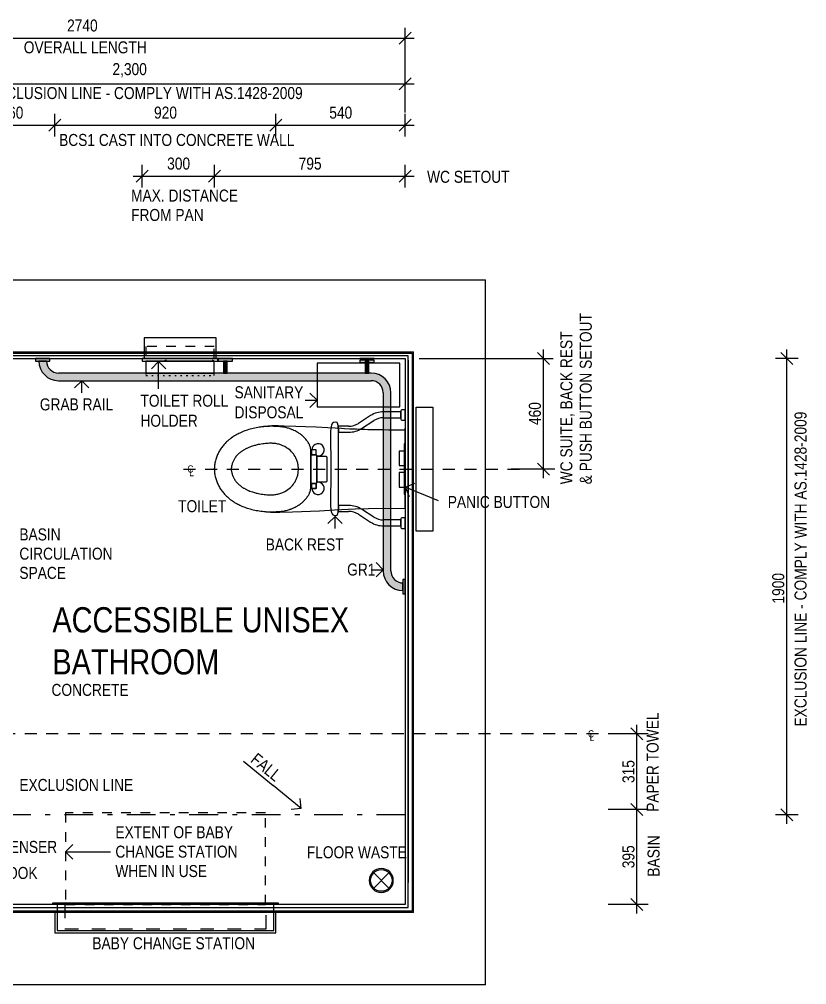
# Model space of a CAD drawing. Extents: x -613 to 4412, y -2607 to 1413.
# Drawn here: x 1132 to 4412, y -2607 to 1413 of the extents above; entities that cross this region are included whole.
import ezdxf

# ---------------------------------------------------------------- set-up
doc = ezdxf.new("R2010")
doc.units = 0
doc.header["$LTSCALE"] = 20
doc.header["$MEASUREMENT"] = 0
for name, pattern in [('Below_ Beyond', [1.2, 0.3, -0.9]), ('Centre Line', [13, 6, -3, 1, -3]), ('Demolition Outline', [4.5, 2.5, -2]), ('Extent', [5.644444, 2.822222, -2.822222]), ('Short Dashed', [4, 2, -2])]:
    doc.linetypes.add(name, pattern=pattern)
doc.layers.add('Detail', color=7, linetype='Continuous')
doc.styles.get("Standard").update_dxf_attribs({"font": 'swissc.ttf'})

msp = doc.modelspace()

# ---------------------------------------------------------------- hatches: boundary and pattern name
at = {"layer": 'Detail', "linetype": 'Continuous', "lineweight": 5}
for points in [[(1259.6, 0), (1199.6, 0), (1199.6, -10), (1259.6, -10)], [(2647.9, -884, 0.414214), (2729.9, -966), (2729.9, -934, -0.414214), (2679.9, -884), (2679.9, -142, 0.414214), (2597.9, -60), (1829.9, -60), (1295.6, -60, -0.414214), (1245.6, -10), (1213.6, -10, 0.414214), (1295.6, -92), (1829.9, -92), (2597.9, -92, -0.414214), (2647.9, -142)], [(2019.9, 0), (1959.9, 0), (1959.9, -10), (2019.9, -10)], [(1982.4, -10), (1982.4, -60), (1997.4, -60), (1997.4, -10)], [(2609.9, -6), (2549.9, -6), (2549.9, -16), (2609.9, -16)], [(2572.4, -10), (2572.4, -60), (2587.4, -60), (2587.4, -10)], [(2739.9, -980), (2739.9, -920), (2729.9, -920), (2729.9, -980)]]:
    msp.add_hatch(color=256, dxfattribs=at).paths.add_polyline_path(points, flags=0)

# ---------------------------------------------------------------- linework, layer by layer
at = {"layer": 'Detail', "linetype": 'Continuous'}
for p, q in [((2739.9, 1186.2), (2739.9, 1377.7)), ((0, 1334.7), (2739.9, 1334.7)), ((2714.9, 1309.7), (2764.9, 1359.7)), ((2739.9, 1334.7), (2777.4, 1334.7)), ((2714.9, 1119.5), (2764.9, 1169.5)), ((2739.9, 1024.5), (2739.9, 1191.4)), ((440, 1144.5), (2739.9, 1144.5)), ((2739.9, 1144.5), (2777.4, 1144.5)), ((1279.9, 925.1), (1279.9, 1018.8)), ((2199.9, 925.1), (2199.9, 1018.8)), ((2739.9, 925.1), (2739.9, 1018.8)), ((920, 972), (1279.9, 972)), ((1304.9, 997), (1254.9, 947)), ((1279.9, 972), (2199.9, 972)), ((2224.9, 997), (2174.9, 947)), ((2199.9, 972), (2739.9, 972)), ((2714.9, 947), (2764.9, 997)), ((2739.9, 972), (2777.4, 972)), ((1644.3, 712.9), (1644.3, 806.6)), ((1944.6, 712.9), (1944.6, 806.6)), ((2739.9, 712.9), (2739.9, 806.6)), ((1669.3, 784.8), (1619.3, 734.8)), ((1969.6, 784.8), (1919.6, 734.8)), ((2714.9, 734.8), (2764.9, 784.8)), ((1606.8, 759.8), (1644.3, 759.8)), ((1644.3, 759.8), (1944.6, 759.8)), ((1944.6, 759.8), (2739.9, 759.8)), ((2739.9, 759.8), (2777.4, 759.8)), ((-334, 328), (3073.9, 328)), ((3073.9, -2606.9), (3073.9, 328)), ((1951.8, 86), (1651.8, 86)), ((1651.8, 86), (1651.8, 0)), ((1951.8, 0), (1951.8, 86)), ((0, 28), (2773.9, 28)), ((2751.9, 12), (0, 12)), ((0, 0), (2739.9, 0)), ((671.9, 22), (2767.9, 22)), ((2751.9, 12), (687.9, 12)), ((1259.6, 0), (1199.6, 0)), ((1199.6, 0), (1199.6, -10)), ((1259.6, 0), (1199.6, 0)), ((1199.6, 0), (1199.6, -10)), ((1259.6, -10), (1259.6, 0)), ((1259.6, -10), (1259.6, 0)), ((1959.3, 0), (1644.3, 0)), ((1644.3, 0), (1644.3, -10)), ((1651.8, 0), (1951.8, 0)), ((1959.3, -10), (1959.3, 0)), ((2019.9, 0), (1959.9, 0)), ((1959.9, 0), (1959.9, -10)), ((2019.9, 0), (1959.9, 0)), ((1959.9, 0), (1959.9, -10)), ((2019.9, -10), (2019.9, 0)), ((2019.9, -10), (2019.9, 0)), ((2609.9, 0), (2549.9, 0)), ((2739.9, 0), (2739.9, -2272.9)), ((2751.9, -2284.9), (2751.9, 12)), ((2751.9, -2284.9), (2751.9, 12)), ((2767.9, 22), (2767.9, -2300.9)), ((2773.9, -2306.9), (2773.9, 28)), ((2798.2, 0), (3355.7, 0)), ((3340.3, -25), (3290.3, 25)), ((3315.3, 0), (3315.3, 37.5)), ((3315.3, -460), (3315.3, 0)), ((4376, 0), (4282.2, 0)), ((4354.1, -25), (4304.1, 25)), ((4329.1, 0), (4329.1, 37.5)), ((4329.1, -1899.9), (4329.1, 0)), ((1199.6, -10), (1259.6, -10)), ((1199.6, -10), (1259.6, -10)), ((1245.6, -10), (1213.6, -10)), ((1245.6, -10), (1213.6, -10)), ((1644.3, -10), (1959.3, -10)), ((1944.3, -10), (1659.3, -10)), ((1659.3, -10), (1659.3, -60)), ((1712.1, -12.3), (1682.1, -42.3)), ((1712.1, -125.5), (1712.1, -12.3)), ((1712.1, -12.3), (1742.1, -42.3)), ((1739.9, -8), (1739.9, -6)), ((1739.9, -6), (1739.9, -8)), ((1744.9, -8), (1739.9, -8)), ((1939.9, -8), (1934.9, -8)), ((1939.9, -6), (1939.9, -8)), ((1939.9, -6), (1939.9, -8)), ((1944.3, -60), (1944.3, -10)), ((1959.9, -10), (2019.9, -10)), ((1959.9, -10), (2019.9, -10)), ((1982.4, -10), (1982.4, -60)), ((1997.4, -10), (1982.4, -10)), ((1997.4, -10), (1982.4, -10)), ((1997.4, -60), (1997.4, -10)), ((2372.8, -19.2), (2372.8, -201.2)), ((2717.7, -19.2), (2372.8, -19.2)), ((2609.9, -6), (2549.9, -6)), ((2549.9, -6), (2549.9, -16)), ((2549.9, -16), (2609.9, -16)), ((2572.4, -10), (2572.4, -60)), ((2587.4, -10), (2572.4, -10)), ((2587.4, -60), (2587.4, -10)), ((2609.9, -16), (2609.9, -6)), ((2717.7, -201.2), (2717.7, -19.2)), ((2739.9, -6), (2739.9, -2272.9)), ((2751.9, -6), (2751.9, -2181.9)), ((2751.9, -6), (2751.9, -6)), ((2767.9, -6), (2767.9, -2181.9)), ((1829.9, -60), (1295.6, -60)), ((1659.3, -60), (1944.3, -60)), ((2597.9, -60), (1829.9, -60)), ((1982.4, -60), (1997.4, -60)), ((2572.4, -60), (2587.4, -60)), ((1295.6, -92), (1829.9, -92)), ((1392, -92), (1362, -122)), ((1392, -142), (1392, -92)), ((1392, -92), (1422, -122)), ((1829.9, -92), (2597.9, -92)), ((2372.8, -173.3), (2342.8, -143.3)), ((2647.9, -142), (2647.9, -884)), ((2679.9, -884), (2679.9, -142)), ((2322.8, -173.3), (2372.8, -173.3)), ((2372.8, -173.3), (2342.8, -203.3)), ((2372.8, -201.2), (2717.7, -201.2)), ((2595, -237.2), (2544.3, -269.7)), ((2721.9, -221.5), (2648.9, -221.5)), ((2721.9, -217.2), (2721.9, -252.8)), ((2721.9, -246.5), (2721.9, -221.5)), ((2739.9, -213.2), (2725.9, -213.2)), ((2739.9, -256.8), (2739.9, -213.2)), ((2784.5, -202), (2854.5, -202)), ((2784.5, -718), (2784.5, -202)), ((2854.5, -202), (2854.5, -718)), ((2235.3, -281.3), (2209.6, -280.7)), ((2283.9, -282.5), (2235.3, -281.3)), ((2438.5, -266.9), (2438.3, -267)), ((2438.7, -266.8), (2438.5, -266.9)), ((2438.8, -266.8), (2438.7, -266.8)), ((2439, -266.7), (2438.8, -266.8)), ((2439.1, -266.5), (2439, -266.7)), ((2439.3, -266.4), (2439.1, -266.5)), ((2439.5, -266.3), (2439.3, -266.4)), ((2439.6, -266.2), (2439.5, -266.3)), ((2439.8, -266.1), (2439.6, -266.2)), ((2439.9, -266), (2439.8, -266.1)), ((2440.1, -266), (2439.9, -266)), ((2440.3, -265.9), (2440.1, -266)), ((2440.4, -265.8), (2440.3, -265.9)), ((2440.6, -265.8), (2440.4, -265.8)), ((2440.8, -265.7), (2440.6, -265.8)), ((2440.9, -265.7), (2440.8, -265.7)), ((2441.1, -265.7), (2440.9, -265.7)), ((2441.2, -265.6), (2441.1, -265.7)), ((2441.4, -265.6), (2441.2, -265.6)), ((2441.5, -265.6), (2441.4, -265.6)), ((2453.5, -265.6), (2453.2, -265.6)), ((2453.7, -265.7), (2453.5, -265.6)), ((2453.9, -265.7), (2453.7, -265.7)), ((2454, -265.8), (2453.9, -265.7)), ((2454.2, -265.8), (2454, -265.8)), ((2454.3, -265.9), (2454.2, -265.8)), ((2454.5, -265.9), (2454.3, -265.9)), ((2454.6, -266), (2454.5, -265.9)), ((2454.8, -266.1), (2454.6, -266)), ((2454.9, -266.1), (2454.8, -266.1)), ((2455.1, -266.2), (2454.9, -266.1)), ((2455.2, -266.3), (2455.1, -266.2)), ((2455.4, -266.4), (2455.2, -266.3)), ((2455.5, -266.5), (2455.4, -266.4)), ((2455.6, -266.6), (2455.5, -266.5)), ((2455.8, -266.7), (2455.6, -266.6)), ((2455.9, -266.9), (2455.8, -266.7)), ((2456, -267), (2455.9, -266.9)), ((2456.2, -267.1), (2456, -267)), ((2456.3, -267.3), (2456.2, -267.1)), ((2456.4, -267.4), (2456.3, -267.3)), ((2456.6, -267.6), (2456.4, -267.4)), ((2456.7, -267.8), (2456.6, -267.6)), ((2456.9, -268), (2456.7, -267.8)), ((2457, -268.2), (2456.9, -268)), ((2457.1, -268.4), (2457, -268.2)), ((2457.3, -268.7), (2457.1, -268.4)), ((2457.5, -269.1), (2457.3, -268.7)), ((2457.6, -269.4), (2457.5, -269.1)), ((2457.8, -269.7), (2457.6, -269.4)), ((2457.9, -270), (2457.8, -269.7)), ((2458, -270.3), (2457.9, -270)), ((2458.1, -270.6), (2458, -270.3)), ((2458.2, -270.9), (2458.1, -270.6)), ((2458.3, -271.2), (2458.2, -270.9)), ((2458.4, -271.5), (2458.3, -271.2)), ((2458.5, -271.9), (2458.4, -271.5)), ((2458.7, -272.5), (2458.5, -271.9)), ((2458.8, -273), (2458.7, -272.5)), ((2458.9, -273.6), (2458.8, -273)), ((2459, -274.2), (2458.9, -273.6)), ((2459.2, -274.8), (2459, -274.2)), ((2459.3, -275.5), (2459.2, -274.8)), ((2459.5, -276.4), (2459.3, -275.5)), ((2459.6, -277.3), (2459.5, -276.4)), ((2459.7, -278.2), (2459.6, -277.3)), ((2459.9, -279.1), (2459.7, -278.2)), ((2460, -280.1), (2459.9, -279.1)), ((2460.1, -281.1), (2460, -280.1)), ((2460.2, -282.1), (2460.1, -281.1)), ((2557.7, -290.7), (2608.5, -258.3)), ((2648.9, -246.5), (2721.9, -246.5)), ((2725.9, -256.8), (2739.9, -256.8)), ((2028.8, -321.5), (2024.2, -324.4)), ((2033.6, -318.7), (2028.8, -321.5)), ((2037.8, -316.3), (2033.6, -318.7)), ((2042, -314.1), (2037.8, -316.3)), ((2046.3, -311.9), (2042, -314.1)), ((2050.6, -309.8), (2046.3, -311.9)), ((2053.5, -308.5), (2050.6, -309.8)), ((2056.4, -307.2), (2053.5, -308.5)), ((2062.2, -304.7), (2056.4, -307.2)), ((2067, -302.8), (2062.2, -304.7)), ((2071.8, -301), (2067, -302.8)), ((2076.6, -299.3), (2071.8, -301)), ((2081.5, -297.7), (2076.6, -299.3)), ((2087.7, -295.7), (2081.5, -297.7)), ((2093.9, -293.9), (2087.7, -295.7)), ((2100.2, -292.2), (2093.9, -293.9)), ((2106.5, -290.7), (2100.2, -292.2)), ((2112.9, -289.3), (2106.5, -290.7)), ((2119.2, -288), (2112.9, -289.3)), ((2125.5, -286.9), (2119.2, -288)), ((2131.7, -285.9), (2125.5, -286.9)), ((2138, -285), (2131.7, -285.9)), ((2141.2, -284.4), (2136.5, -285.2)), ((2144.3, -284.2), (2138, -285)), ((2151.2, -283.4), (2144.3, -284.2)), ((2158.1, -282.8), (2151.2, -283.4)), ((2161.6, -282.6), (2158.1, -282.8)), ((2165.1, -282.4), (2161.6, -282.6)), ((2168.6, -282.2), (2165.1, -282.4)), ((2172.1, -282.1), (2168.6, -282.2)), ((2175.6, -282), (2172.1, -282.1)), ((2179.2, -282), (2175.6, -282)), ((2184.6, -282), (2179.2, -282)), ((2191.4, -282.2), (2184.6, -282)), ((2195.5, -282.3), (2191.4, -282.2)), ((2201.8, -282.6), (2195.5, -282.3)), ((2208.1, -283), (2201.8, -282.6)), ((2212.3, -283.3), (2208.1, -283)), ((2216.5, -283.6), (2212.3, -283.3)), ((2220.8, -283.9), (2216.5, -283.6)), ((2223.8, -284.2), (2220.8, -283.9)), ((2226.9, -284.6), (2223.8, -284.2)), ((2229.5, -284.9), (2226.9, -284.6)), ((2232, -285.3), (2229.5, -284.9)), ((2236.3, -286.1), (2232, -285.3)), ((2240.6, -287), (2236.3, -286.1)), ((2244.9, -288), (2240.6, -287)), ((2249.1, -289.1), (2244.9, -288)), ((2253.3, -290.3), (2249.1, -289.1)), ((2257.5, -291.6), (2253.3, -290.3)), ((2260, -292.4), (2257.5, -291.6)), ((2262.4, -293.3), (2260, -292.4)), ((2264.7, -294.1), (2262.4, -293.3)), ((2266.9, -295), (2264.7, -294.1)), ((2269.2, -296), (2266.9, -295)), ((2271.5, -297), (2269.2, -296)), ((2273.8, -298), (2271.5, -297)), ((2276, -299.1), (2273.8, -298)), ((2280.5, -301.4), (2276, -299.1)), ((2284.9, -303.7), (2280.5, -301.4)), ((2324, -283.9), (2283.9, -282.5)), ((2289.3, -306.2), (2284.9, -303.7)), ((2292, -307.7), (2289.3, -306.2)), ((2294.6, -309.4), (2292, -307.7)), ((2298.1, -311.6), (2294.6, -309.4)), ((2301.5, -313.9), (2298.1, -311.6)), ((2304.8, -316.4), (2301.5, -313.9)), ((2368.8, -285.8), (2324, -283.9)), ((2417.1, -288.2), (2368.8, -285.8)), ((2448.2, -290), (2417.1, -288.2)), ((2430, -291.1), (2428.8, -303.1)), ((2428.8, -303.1), (2429.7, -460)), ((2430.4, -287.4), (2430, -291.1)), ((2473.4, -291.5), (2448.2, -290)), ((2460.4, -283.2), (2460.2, -282.1)), ((2503.9, -281.5), (2460.3, -281.5)), ((2460.3, -281.5), (2460.3, -282.1)), ((2460.3, -282.1), (2460.4, -283.2)), ((2460.4, -283.2), (2460.6, -284.3)), ((2460.5, -284.3), (2460.4, -283.2)), ((2460.6, -285.5), (2460.5, -284.3)), ((2460.6, -284.3), (2460.7, -285.5)), ((2460.7, -286.6), (2460.6, -285.5)), ((2460.7, -285.5), (2460.8, -286.6)), ((2460.8, -288.4), (2460.7, -286.6)), ((2460.8, -286.6), (2460.9, -288.4)), ((2460.9, -290.2), (2460.8, -288.4)), ((2460.9, -288.4), (2461, -290.2)), ((2461, -292.1), (2460.9, -290.2)), ((2461, -290.2), (2461.1, -292.1)), ((2461.2, -294.1), (2461, -292.1)), ((2461.1, -292.1), (2461.2, -294.1)), ((2461.2, -294.1), (2461.3, -296)), ((2461.2, -296), (2461.2, -294.1)), ((2461.3, -298), (2461.2, -296)), ((2461.3, -296), (2461.4, -298)), ((2461.4, -300.1), (2461.3, -298)), ((2461.4, -298), (2461.5, -300.1)), ((2461.4, -302.1), (2461.4, -300.1)), ((2461.5, -304.2), (2461.4, -302.1)), ((2461.5, -300.1), (2461.5, -302.1)), ((2461.5, -302.1), (2461.6, -304.2)), ((2461.5, -306.3), (2461.5, -304.2)), ((2461.5, -308.4), (2461.5, -306.3)), ((2461.5, -327.2), (2461.5, -308.4)), ((2461.6, -304.2), (2461.6, -306.3)), ((2461.6, -306.3), (2461.6, -306.5)), ((2461.6, -306.5), (2503.9, -306.5)), ((2486, -292.2), (2473.4, -291.5)), ((2509.1, -293.3), (2486, -292.2)), ((2518.6, -293.8), (2509.1, -293.3)), ((2535.9, -294.5), (2518.6, -293.8)), ((2548.2, -295), (2535.9, -294.5)), ((2559.9, -295.4), (2548.2, -295)), ((2571.7, -295.8), (2559.9, -295.4)), ((2583.5, -296.1), (2571.7, -295.8)), ((2595.4, -296.4), (2583.5, -296.1)), ((2618, -296.8), (2595.4, -296.4)), ((2637.8, -297.1), (2618, -296.8)), ((2638.1, -297.1), (2637.8, -297.1)), ((2645.2, -297.2), (2638.1, -297.1)), ((2670.1, -297.4), (2645.2, -297.2)), ((2701.2, -297.5), (2670.1, -297.4)), ((2739.9, -297.6), (2701.2, -297.5)), ((2739.9, -610), (2739.9, -290)), ((2739.9, -385.2), (2739.9, -297.6)), ((1983.5, -359.4), (1980.7, -362.7)), ((1986.4, -356.1), (1983.5, -359.4)), ((1989.4, -352.9), (1986.4, -356.1)), ((1992.4, -349.8), (1989.4, -352.9)), ((1995.5, -346.8), (1992.4, -349.8)), ((1998.7, -343.8), (1995.5, -346.8)), ((2001.9, -341), (1998.7, -343.8)), ((2004.7, -338.5), (2001.9, -341)), ((2007.6, -336.2), (2004.7, -338.5)), ((2010.5, -333.9), (2007.6, -336.2)), ((2012.8, -332.2), (2010.5, -333.9)), ((2015, -330.6), (2012.8, -332.2)), ((2019.5, -327.4), (2015, -330.6)), ((2024.2, -324.4), (2019.5, -327.4)), ((2115.2, -361.2), (2111.2, -362.3)), ((2119.2, -360.2), (2115.2, -361.2)), ((2123.2, -359.2), (2119.2, -360.2)), ((2127.3, -358.3), (2123.2, -359.2)), ((2133.5, -357.1), (2127.3, -358.3)), ((2139.9, -356), (2133.5, -357.1)), ((2146.2, -355), (2139.9, -356)), ((2152.6, -354.2), (2146.2, -355)), ((2158.1, -353.6), (2152.6, -354.2)), ((2163.5, -353.1), (2158.1, -353.6)), ((2168.8, -352.8), (2163.5, -353.1)), ((2174, -352.6), (2168.8, -352.8)), ((2179.2, -352.5), (2174, -352.6)), ((2331.7, -343.9), (2331.4, -343.4)), ((2333.9, -346.9), (2331.7, -343.9)), ((2335.9, -350), (2333.9, -346.9)), ((2337.7, -353.1), (2335.9, -350)), ((2339.2, -355.8), (2337.7, -353.1)), ((2461.6, -346), (2461.5, -327.2)), ((2461.6, -364.9), (2461.6, -346)), ((2739.9, -355), (2734.9, -355)), ((2734.9, -355), (2734.9, -565)), ((2739.9, -565), (2739.9, -355)), ((1958.1, -399.6), (1956.3, -403.8)), ((1959.8, -395.7), (1958.1, -399.6)), ((1961.7, -391.9), (1959.8, -395.7)), ((1963.7, -388.1), (1961.7, -391.9)), ((1965.8, -384.4), (1963.7, -388.1)), ((1967.9, -380.7), (1965.8, -384.4)), ((1970.3, -376.9), (1967.9, -380.7)), ((1972.8, -373.2), (1970.3, -376.9)), ((1975.3, -369.6), (1972.8, -373.2)), ((1978, -366.1), (1975.3, -369.6)), ((1980.7, -362.7), (1978, -366.1)), ((2042.3, -399.6), (2039.6, -402.4)), ((2045.1, -396.9), (2042.3, -399.6)), ((2048, -394.2), (2045.1, -396.9)), ((2049.9, -392.7), (2048, -394.2)), ((2051.8, -391.1), (2049.9, -392.7)), ((2053.8, -389.6), (2051.8, -391.1)), ((2055.8, -388.1), (2053.8, -389.6)), ((2057.8, -386.7), (2055.8, -388.1)), ((2059.9, -385.2), (2057.8, -386.7)), ((2062, -383.8), (2059.9, -385.2)), ((2064.2, -382.5), (2062, -383.8)), ((2066.4, -381.1), (2064.2, -382.5)), ((2068.6, -379.8), (2066.4, -381.1)), ((2070.9, -378.5), (2068.6, -379.8)), ((2073.2, -377.3), (2070.9, -378.5)), ((2075.6, -376.1), (2073.2, -377.3)), ((2078, -374.9), (2075.6, -376.1)), ((2080.4, -373.7), (2078, -374.9)), ((2082.9, -372.6), (2080.4, -373.7)), ((2085.3, -371.5), (2082.9, -372.6)), ((2087.8, -370.4), (2085.3, -371.5)), ((2092.9, -368.4), (2087.8, -370.4)), ((2098.1, -366.5), (2092.9, -368.4)), ((2103.3, -364.7), (2098.1, -366.5)), ((2107.2, -363.4), (2103.3, -364.7)), ((2111.2, -362.3), (2107.2, -363.4)), ((2346, -383.1), (2345.7, -377)), ((2346, -400.3), (2346, -383.1)), ((2346, -529.4), (2346, -400.3)), ((2346, -400.5), (2346, -519.5)), ((2367.9, -400.5), (2346, -400.5)), ((2349.3, -380.6), (2349.3, -399.3)), ((2349.3, -399.3), (2349.3, -399.6)), ((2349.3, -399.6), (2349.4, -399.8)), ((2349.4, -399.8), (2349.5, -400)), ((2349.5, -400), (2349.7, -400.2)), ((2349.7, -400.2), (2349.9, -400.2)), ((2349.9, -400.2), (2350.3, -400.3)), ((2364.9, -379.6), (2350.3, -379.6)), ((2350.3, -400.3), (2354.1, -400.3)), ((2354.1, -379.6), (2351.3, -379.6)), ((2367.4, -379.6), (2354.1, -379.6)), ((2354.1, -400.3), (2367.4, -400.3)), ((2367.4, -379.6), (2364.9, -379.6)), ((2367.5, -379.6), (2367.4, -379.6)), ((2367.5, -379.6), (2367.4, -379.6)), ((2367.4, -400.3), (2367.5, -400.3)), ((2367.8, -379.7), (2367.5, -379.6)), ((2367.8, -379.7), (2367.5, -379.6)), ((2367.5, -400.3), (2367.8, -400.2)), ((2368, -379.7), (2367.8, -379.7)), ((2368, -379.7), (2367.8, -379.7)), ((2367.8, -400.2), (2368, -400.1)), ((2368.2, -380), (2368, -379.7)), ((2368.2, -380), (2368, -379.7)), ((2368, -400.1), (2368.2, -399.9)), ((2368.3, -380.2), (2368.2, -380)), ((2368.3, -380.2), (2368.2, -380)), ((2368.2, -399.9), (2368.3, -399.7)), ((2368.3, -380.3), (2368.3, -380.2)), ((2368.3, -380.3), (2368.3, -380.2)), ((2368.4, -380.6), (2368.3, -380.3)), ((2368.4, -380.6), (2368.3, -380.3)), ((2368.3, -399.6), (2368.4, -399.3)), ((2368.3, -399.6), (2368.4, -399.3)), ((2368.3, -399.7), (2368.3, -399.6)), ((2368.3, -399.7), (2368.3, -399.6)), ((2368.3, -399.8), (2368.3, -399.7)), ((2368.3, -400.5), (2368.3, -399.8)), ((2368.4, -399.3), (2368.4, -380.6)), ((2368.4, -399.3), (2368.4, -380.6)), ((2461.6, -383.7), (2461.6, -364.9)), ((2461.6, -402.5), (2461.6, -383.7)), ((2739.9, -385.2), (2714.9, -385.2)), ((2714.9, -385.2), (2714.9, -445.2)), ((2739.9, -622.4), (2739.9, -385.2)), ((2739.9, -445.2), (2739.9, -385.2)), ((1946.1, -439.2), (1945.5, -443.2)), ((1946.6, -436.8), (1946.1, -439.2)), ((1947, -434.4), (1946.6, -436.8)), ((1948.1, -429.7), (1947, -434.4)), ((1949.2, -425.1), (1948.1, -429.7)), ((1950.5, -420.5), (1949.2, -425.1)), ((1951.8, -416.2), (1950.5, -420.5)), ((1953.2, -412.1), (1951.8, -416.2)), ((1954.7, -407.9), (1953.2, -412.1)), ((1956.3, -403.8), (1954.7, -407.9)), ((2018.2, -440.3), (2017.2, -444)), ((2019.1, -437.2), (2018.2, -440.3)), ((2020.2, -434.1), (2019.1, -437.2)), ((2021.3, -431.1), (2020.2, -434.1)), ((2022.5, -428.2), (2021.3, -431.1)), ((2023.8, -425.4), (2022.5, -428.2)), ((2025.1, -422.7), (2023.8, -425.4)), ((2026.5, -420.1), (2025.1, -422.7)), ((2028.1, -417.5), (2026.5, -420.1)), ((2030, -414.4), (2028.1, -417.5)), ((2032.2, -411.3), (2030, -414.4)), ((2034.5, -408.3), (2032.2, -411.3)), ((2037, -405.3), (2034.5, -408.3)), ((2039.6, -402.4), (2037, -405.3)), ((2282.3, -410.6), (2280.6, -407.5)), ((2284, -413.7), (2282.3, -410.6)), ((2285.5, -416.9), (2284, -413.7)), ((2286.8, -420.1), (2285.5, -416.9)), ((2288.1, -423.4), (2286.8, -420.1)), ((2289.4, -427.1), (2288.1, -423.4)), ((2290.5, -430.8), (2289.4, -427.1)), ((2291.5, -434.6), (2290.5, -430.8)), ((2292.4, -438.4), (2291.5, -434.6)), ((2293.1, -442.2), (2292.4, -438.4)), ((2370.7, -404.4), (2370.7, -403.3)), ((2370.7, -407.5), (2370.7, -403.5)), ((2370.7, -407.5), (2370.7, -460)), ((2409.9, -407.5), (2370.7, -407.5)), ((2370.7, -460), (2370.7, -407.5)), ((2414.9, -460), (2414.9, -412.5)), ((2461.7, -421.3), (2461.6, -402.5)), ((2461.7, -440.2), (2461.7, -421.3)), ((2461.7, -459), (2461.7, -440.2)), ((3290.3, -435), (3340.3, -485)), ((1944.4, -455.7), (1944.3, -457.9)), ((1944.3, -457.9), (1944.3, -460)), ((1944.3, -460), (1944.3, -462.1)), ((1944.3, -462.1), (1944.4, -464.2)), ((1944.6, -451.5), (1944.4, -455.7)), ((1944.4, -464.2), (1944.6, -468.4)), ((1945, -447.4), (1944.6, -451.5)), ((1944.6, -468.4), (1945, -472.6)), ((1945.5, -443.2), (1945, -447.4)), ((1945, -472.6), (1945.5, -476.7)), ((1945.5, -476.7), (1946.1, -480.8)), ((1946.1, -480.8), (1946.6, -483.2)), ((2014.9, -457.2), (2014.8, -458.6)), ((2014.8, -458.6), (2014.8, -460)), ((2014.8, -460), (2014.8, -461.3)), ((2014.8, -461.3), (2014.9, -462.6)), ((2015, -455.8), (2014.9, -457.2)), ((2014.9, -462.6), (2015.1, -465.3)), ((2015.2, -454.3), (2015, -455.8)), ((2015.1, -465.3), (2015.5, -467.9)), ((2015.6, -451.1), (2015.2, -454.3)), ((2015.5, -467.9), (2015.8, -469.9)), ((2015.9, -449.4), (2015.6, -451.1)), ((2015.8, -469.9), (2016.2, -471.8)), ((2016.3, -447.6), (2015.9, -449.4)), ((2016.2, -471.8), (2016.6, -473.8)), ((2017.2, -444), (2016.3, -447.6)), ((2016.6, -473.8), (2017.1, -475.8)), ((2017.1, -475.8), (2018.2, -479.7)), ((2018.2, -479.7), (2019.1, -482.8)), ((2291.5, -485.4), (2292.4, -481.6)), ((2292.4, -481.6), (2293.1, -477.8)), ((2293.7, -446.1), (2293.1, -442.2)), ((2293.1, -477.8), (2293.7, -473.9)), ((2294.2, -450), (2293.7, -446.1)), ((2293.7, -473.9), (2294.2, -470)), ((2370.7, -460), (2370.7, -512.5)), ((2370.7, -516.4), (2370.7, -460)), ((2414.9, -507.5), (2414.9, -460)), ((2429.7, -460), (2428.8, -614.9)), ((2461.7, -477.8), (2461.7, -459)), ((2461.7, -496.6), (2461.7, -477.8)), ((2714.9, -445.2), (2739.9, -445.2)), ((2739.9, -474.8), (2714.9, -474.8)), ((2714.9, -474.8), (2714.9, -534.8)), ((2739.9, -534.8), (2739.9, -474.8)), ((3362.2, -460), (3180.3, -460)), ((3315.3, -497.5), (3315.3, -460)), ((1946.6, -483.2), (1947, -485.6)), ((1947, -485.6), (1948.1, -490.3)), ((1948.1, -490.3), (1949.2, -494.9)), ((1949.2, -494.9), (1950.5, -499.5)), ((1950.5, -499.5), (1951.8, -503.7)), ((1951.8, -503.7), (1953.2, -507.9)), ((1953.2, -507.9), (1954.7, -512)), ((1954.7, -512), (1956.3, -516.2)), ((1956.3, -516.2), (1958.1, -520.3)), ((1958.1, -520.3), (1959.8, -524.2)), ((2019.1, -482.8), (2020.2, -485.9)), ((2020.2, -485.9), (2021.3, -488.9)), ((2021.3, -488.9), (2022.5, -491.7)), ((2022.5, -491.7), (2023.8, -494.5)), ((2023.8, -494.5), (2025.1, -497.2)), ((2025.1, -497.2), (2026.5, -499.9)), ((2026.5, -499.9), (2028.1, -502.5)), ((2028.1, -502.5), (2030, -505.6)), ((2030, -505.6), (2032.2, -508.6)), ((2032.2, -508.6), (2034.5, -511.6)), ((2034.5, -511.6), (2037, -514.6)), ((2037, -514.6), (2039.6, -517.5)), ((2039.6, -517.5), (2042.3, -520.3)), ((2042.3, -520.3), (2045.1, -523.1)), ((2280.6, -512.5), (2282.3, -509.4)), ((2282.3, -509.4), (2284, -506.3)), ((2284, -506.3), (2285.5, -503.1)), ((2285.5, -503.1), (2286.8, -499.8)), ((2286.8, -499.8), (2288.1, -496.5)), ((2288.1, -496.5), (2289.4, -492.9)), ((2289.4, -492.9), (2290.5, -489.2)), ((2290.5, -489.2), (2291.5, -485.4)), ((2346, -519.5), (2367.9, -519.5)), ((2349.3, -520.7), (2349.3, -539.3)), ((2367.4, -519.7), (2350.3, -519.7)), ((2367.5, -519.7), (2367.4, -519.7)), ((2367.8, -519.8), (2367.5, -519.7)), ((2368, -519.8), (2367.8, -519.8)), ((2368.2, -520.1), (2368, -519.8)), ((2368.3, -520.3), (2368.2, -520.1)), ((2368.3, -519.4), (2368.3, -520.2)), ((2368.3, -520.2), (2368.3, -520.3)), ((2368.3, -520.3), (2368.3, -520.4)), ((2368.3, -520.4), (2368.3, -520.3)), ((2368.3, -520.4), (2368.4, -520.7)), ((2368.4, -520.7), (2368.3, -520.4)), ((2368.4, -520.7), (2368.4, -539.3)), ((2368.4, -539.3), (2368.4, -520.7)), ((2370.7, -512.5), (2409.9, -512.5)), ((2370.7, -515.6), (2370.7, -516.6)), ((2461.6, -515.4), (2461.7, -496.6)), ((2461.6, -534.3), (2461.6, -515.4)), ((2739.9, -534.8), (2779.1, -518.6)), ((1959.8, -524.2), (1961.7, -528.1)), ((1961.7, -528.1), (1963.7, -531.8)), ((1963.7, -531.8), (1965.8, -535.6)), ((1965.8, -535.6), (1967.9, -539.3)), ((1967.9, -539.3), (1970.3, -543)), ((1970.3, -543), (1972.8, -546.7)), ((1972.8, -546.7), (1975.3, -550.3)), ((1975.3, -550.3), (1978, -553.8)), ((1978, -553.8), (1980.7, -557.3)), ((1980.7, -557.3), (1983.5, -560.6)), ((1983.5, -560.6), (1986.4, -563.9)), ((2045.1, -523.1), (2048, -525.7)), ((2048, -525.7), (2049.9, -527.3)), ((2049.9, -527.3), (2051.8, -528.8)), ((2051.8, -528.8), (2053.8, -530.3)), ((2053.8, -530.3), (2055.8, -531.8)), ((2055.8, -531.8), (2057.8, -533.3)), ((2057.8, -533.3), (2059.9, -534.7)), ((2059.9, -534.7), (2062, -536.1)), ((2062, -536.1), (2064.2, -537.5)), ((2064.2, -537.5), (2066.4, -538.8)), ((2066.4, -538.8), (2068.6, -540.1)), ((2068.6, -540.1), (2070.9, -541.4)), ((2070.9, -541.4), (2073.2, -542.7)), ((2073.2, -542.7), (2075.6, -543.9)), ((2075.6, -543.9), (2078, -545.1)), ((2078, -545.1), (2080.4, -546.2)), ((2080.4, -546.2), (2082.9, -547.4)), ((2082.9, -547.4), (2085.3, -548.5)), ((2085.3, -548.5), (2087.8, -549.5)), ((2087.8, -549.5), (2092.9, -551.6)), ((2092.9, -551.6), (2098.1, -553.5)), ((2098.1, -553.5), (2103.3, -555.3)), ((2103.3, -555.3), (2107.2, -556.5)), ((2107.2, -556.5), (2111.2, -557.7)), ((2111.2, -557.7), (2115.2, -558.8)), ((2115.2, -558.8), (2119.2, -559.8)), ((2119.2, -559.8), (2123.2, -560.8)), ((2123.2, -560.8), (2127.3, -561.6)), ((2127.3, -561.6), (2133.5, -562.9)), ((2349.3, -539.3), (2349.3, -539.7)), ((2349.3, -539.7), (2349.3, -539.8)), ((2349.3, -539.8), (2349.4, -540.1)), ((2349.4, -540.1), (2349.6, -540.2)), ((2349.6, -540.2), (2349.8, -540.3)), ((2349.8, -540.3), (2350.1, -540.3)), ((2350.1, -540.3), (2350.3, -540.3)), ((2350.3, -540.3), (2354.1, -540.3)), ((2354.1, -540.3), (2351.3, -540.3)), ((2367.4, -540.3), (2354.1, -540.3)), ((2354.1, -540.3), (2367.4, -540.3)), ((2367.5, -540.3), (2367.4, -540.3)), ((2367.4, -540.3), (2367.5, -540.3)), ((2367.8, -540.3), (2367.5, -540.3)), ((2367.5, -540.3), (2367.8, -540.3)), ((2368, -540.2), (2367.8, -540.3)), ((2367.8, -540.3), (2368, -540.2)), ((2368.2, -540), (2368, -540.2)), ((2368, -540.2), (2368.2, -540)), ((2368.3, -539.8), (2368.2, -540)), ((2368.2, -540), (2368.3, -539.8)), ((2368.4, -539.3), (2368.3, -539.6)), ((2368.3, -539.6), (2368.4, -539.3)), ((2368.3, -539.6), (2368.3, -539.8)), ((2368.3, -539.8), (2368.3, -539.6)), ((2461.6, -553.1), (2461.6, -534.3)), ((2461.6, -571.9), (2461.6, -553.1)), ((2714.9, -534.8), (2739.9, -534.8)), ((2878.5, -592.2), (2739.9, -534.8)), ((2739.9, -534.8), (2756.2, -574)), ((1986.4, -563.9), (1989.4, -567.1)), ((1989.4, -567.1), (1992.4, -570.2)), ((1992.4, -570.2), (1995.5, -573.2)), ((1995.5, -573.2), (1998.7, -576.1)), ((1998.7, -576.1), (2001.9, -579)), ((2001.9, -579), (2004.7, -581.4)), ((2004.7, -581.4), (2007.6, -583.8)), ((2007.6, -583.8), (2010.5, -586)), ((2010.5, -586), (2012.8, -587.7)), ((2012.8, -587.7), (2015, -589.4)), ((2015, -589.4), (2019.5, -592.5)), ((2019.5, -592.5), (2024.2, -595.6)), ((2024.2, -595.6), (2028.8, -598.5)), ((2028.8, -598.5), (2033.6, -601.3)), ((2033.6, -601.3), (2037.8, -603.6)), ((2133.5, -562.9), (2139.9, -564)), ((2139.9, -564), (2146.2, -564.9)), ((2146.2, -564.9), (2152.6, -565.8)), ((2152.6, -565.8), (2158.1, -566.4)), ((2158.1, -566.4), (2163.5, -566.8)), ((2163.5, -566.8), (2168.8, -567.2)), ((2168.8, -567.2), (2174, -567.4)), ((2174, -567.4), (2179.2, -567.5)), ((2179.2, -567.5), (2180.8, -567.5)), ((2317.5, -592.6), (2320.4, -589.5)), ((2320.4, -589.5), (2320.9, -589.1)), ((2331.4, -576.6), (2331.7, -576.1)), ((2331.7, -576.1), (2333.9, -573)), ((2333.9, -573), (2335.9, -570)), ((2335.9, -570), (2337.7, -566.8)), ((2337.7, -566.8), (2339.2, -564.2)), ((2461.5, -590.7), (2461.6, -571.9)), ((2461.5, -609.6), (2461.5, -590.7)), ((2734.9, -565), (2739.9, -565)), ((2037.8, -603.6), (2042, -605.9)), ((2042, -605.9), (2046.3, -608)), ((2046.3, -608), (2050.6, -610.1)), ((2050.6, -610.1), (2053.5, -611.5)), ((2053.5, -611.5), (2056.4, -612.7)), ((2056.4, -612.7), (2062.2, -615.2)), ((2062.2, -615.2), (2067, -617.1)), ((2067, -617.1), (2071.8, -618.9)), ((2071.8, -618.9), (2076.6, -620.7)), ((2076.6, -620.7), (2081.5, -622.3)), ((2081.5, -622.3), (2087.7, -624.2)), ((2087.7, -624.2), (2093.9, -626.1)), ((2093.9, -626.1), (2100.2, -627.7)), ((2100.2, -627.7), (2106.5, -629.3)), ((2106.5, -629.3), (2112.9, -630.6)), ((2112.9, -630.6), (2119.2, -631.9)), ((2119.2, -631.9), (2125.5, -633)), ((2125.5, -633), (2131.7, -634)), ((2131.7, -634), (2138, -635)), ((2138, -635), (2144.3, -635.8)), ((2144.3, -635.8), (2151.2, -636.5)), ((2151.2, -636.5), (2158.1, -637.1)), ((2158.1, -637.1), (2161.6, -637.4)), ((2161.6, -637.4), (2165.1, -637.6)), ((2165.1, -637.6), (2168.6, -637.7)), ((2168.6, -637.7), (2172.1, -637.9)), ((2172.1, -637.9), (2175.6, -637.9)), ((2175.6, -637.9), (2179.2, -638)), ((2179.2, -638), (2184.6, -637.9)), ((2184.6, -637.9), (2191.4, -637.8)), ((2191.4, -637.8), (2195.5, -637.6)), ((2195.5, -637.6), (2201.8, -637.3)), ((2201.8, -637.3), (2208.1, -637)), ((2208.1, -637), (2212.3, -636.7)), ((2212.3, -636.7), (2216.5, -636.4)), ((2216.5, -636.4), (2220.8, -636)), ((2216.8, -639.1), (2270.1, -637.8)), ((2220.8, -636), (2223.8, -635.7)), ((2223.8, -635.7), (2226.9, -635.4)), ((2226.9, -635.4), (2229.5, -635)), ((2229.5, -635), (2232, -634.7)), ((2232, -634.7), (2236.3, -633.9)), ((2236.3, -633.9), (2240.6, -633)), ((2240.6, -633), (2244.9, -632)), ((2244.9, -632), (2249.1, -630.9)), ((2249.1, -630.9), (2253.3, -629.7)), ((2253.3, -629.7), (2257.5, -628.4)), ((2257.5, -628.4), (2260, -627.5)), ((2260, -627.5), (2262.4, -626.7)), ((2262.4, -626.7), (2264.7, -625.8)), ((2264.7, -625.8), (2266.9, -624.9)), ((2266.9, -624.9), (2269.2, -624)), ((2269.2, -624), (2271.5, -623)), ((2270.1, -637.8), (2382.9, -633.5)), ((2271.5, -623), (2273.8, -621.9)), ((2273.8, -621.9), (2276, -620.8)), ((2276, -620.8), (2280.5, -618.6)), ((2280.5, -618.6), (2284.9, -616.2)), ((2284.9, -616.2), (2289.3, -613.8)), ((2289.3, -613.8), (2292, -612.2)), ((2292, -612.2), (2294.6, -610.6)), ((2294.6, -610.6), (2298.1, -608.4)), ((2298.1, -608.4), (2301.5, -606)), ((2301.5, -606), (2304.8, -603.6)), ((2382.9, -633.5), (2444.7, -630.2)), ((2428.8, -614.9), (2430, -626.8)), ((2430, -626.8), (2431.5, -636.1)), ((2431.5, -636.1), (2433.1, -641.3)), ((2433.1, -641.3), (2435.1, -646.6)), ((2444.7, -630.2), (2531.6, -625.6)), ((2459, -643.8), (2459.2, -643.1)), ((2459.2, -643.1), (2459.3, -642.4)), ((2459.3, -642.4), (2459.5, -641.6)), ((2459.5, -641.6), (2459.6, -640.7)), ((2459.6, -640.7), (2459.7, -639.8)), ((2459.7, -639.8), (2459.9, -638.8)), ((2459.9, -638.8), (2460, -637.9)), ((2460, -637.9), (2460.1, -636.9)), ((2460.1, -636.9), (2460.2, -635.8)), ((2460.2, -635.8), (2460.4, -634.7)), ((2460.4, -634.7), (2460.3, -635.8)), ((2460.3, -635.8), (2460.3, -636.5)), ((2460.3, -636.5), (2503.9, -636.5)), ((2460.6, -633.6), (2460.4, -634.7)), ((2460.4, -634.7), (2460.5, -633.6)), ((2460.5, -633.6), (2460.6, -632.5)), ((2460.6, -632.5), (2460.7, -631.3)), ((2460.7, -632.5), (2460.6, -633.6)), ((2460.7, -631.3), (2460.8, -629.6)), ((2460.8, -631.3), (2460.7, -632.5)), ((2460.8, -629.6), (2460.9, -627.7)), ((2460.9, -629.6), (2460.8, -631.3)), ((2460.9, -627.7), (2461, -625.8)), ((2461, -627.7), (2460.9, -629.6)), ((2461, -625.8), (2461.2, -623.9)), ((2461.1, -625.8), (2461, -627.7)), ((2461.2, -623.9), (2461.1, -625.8)), ((2461.2, -621.9), (2461.3, -619.9)), ((2461.3, -621.9), (2461.2, -623.9)), ((2461.2, -623.9), (2461.2, -621.9)), ((2461.3, -619.9), (2461.4, -617.9)), ((2461.4, -619.9), (2461.3, -621.9)), ((2461.4, -615.8), (2461.5, -613.8)), ((2461.4, -617.9), (2461.4, -615.8)), ((2461.5, -617.9), (2461.4, -619.9)), ((2461.5, -611.7), (2461.5, -609.6)), ((2461.5, -613.8), (2461.5, -611.7)), ((2461.6, -613.8), (2461.5, -615.8)), ((2461.5, -615.8), (2461.5, -617.9)), ((2503.9, -611.5), (2461.6, -611.5)), ((2461.6, -611.5), (2461.6, -611.7)), ((2461.6, -611.7), (2461.6, -613.8)), ((2531.6, -625.6), (2586.5, -623.8)), ((2608.5, -659.7), (2557.7, -627.2)), ((2586.5, -623.8), (2739.9, -622.4)), ((2447.3, -656.9), (2417.3, -686.9)), ((2447.3, -706.9), (2447.3, -656.9)), ((2447.3, -656.9), (2477.3, -686.9)), ((2453.2, -652.4), (2453.5, -652.3)), ((2453.5, -652.3), (2453.7, -652.3)), ((2453.7, -652.3), (2453.9, -652.2)), ((2453.9, -652.2), (2454, -652.2)), ((2454, -652.2), (2454.2, -652.1)), ((2454.2, -652.1), (2454.3, -652.1)), ((2454.3, -652.1), (2454.5, -652)), ((2454.5, -652), (2454.6, -652)), ((2454.6, -652), (2454.8, -651.9)), ((2454.8, -651.9), (2454.9, -651.8)), ((2454.9, -651.8), (2455.1, -651.7)), ((2455.1, -651.7), (2455.2, -651.6)), ((2455.2, -651.6), (2455.4, -651.6)), ((2455.4, -651.6), (2455.5, -651.5)), ((2455.5, -651.5), (2455.6, -651.3)), ((2455.6, -651.3), (2455.8, -651.2)), ((2455.8, -651.2), (2455.9, -651.1)), ((2455.9, -651.1), (2456, -651)), ((2456, -651), (2456.2, -650.8)), ((2456.2, -650.8), (2456.3, -650.7)), ((2456.3, -650.7), (2456.4, -650.6)), ((2456.4, -650.6), (2456.6, -650.4)), ((2456.6, -650.4), (2456.7, -650.2)), ((2456.7, -650.2), (2456.9, -650)), ((2456.9, -650), (2457, -649.8)), ((2457, -649.8), (2457.1, -649.6)), ((2457.1, -649.6), (2457.3, -649.2)), ((2457.3, -649.2), (2457.5, -648.9)), ((2457.5, -648.9), (2457.6, -648.6)), ((2457.6, -648.6), (2457.8, -648.2)), ((2457.8, -648.2), (2457.9, -647.9)), ((2457.9, -647.9), (2458, -647.7)), ((2458, -647.7), (2458.1, -647.4)), ((2458.1, -647.4), (2458.2, -647.1)), ((2458.2, -647.1), (2458.3, -646.7)), ((2458.3, -646.7), (2458.4, -646.4)), ((2458.4, -646.4), (2458.5, -646.1)), ((2458.5, -646.1), (2458.7, -645.5)), ((2458.7, -645.5), (2458.8, -644.9)), ((2458.8, -644.9), (2458.9, -644.4)), ((2458.9, -644.4), (2459, -643.8)), ((2544.3, -648.3), (2595, -680.7)), ((2721.9, -671.5), (2648.9, -671.5)), ((2721.9, -667.2), (2721.9, -702.8)), ((2721.9, -696.5), (2721.9, -671.5)), ((2739.9, -663.2), (2725.9, -663.2)), ((2739.9, -706.8), (2739.9, -663.2)), ((2648.9, -696.5), (2721.9, -696.5)), ((2725.9, -706.8), (2739.9, -706.8)), ((2854.5, -718), (2784.5, -718)), ((2597.9, -879.2), (2647.9, -879.2)), ((2647.9, -879.2), (2617.9, -849.2)), ((2647.9, -879.2), (2617.9, -909.2)), ((2739.9, -920), (2729.9, -920)), ((2729.9, -920), (2729.9, -980)), ((2739.9, -980), (2739.9, -920)), ((2729.9, -966), (2729.9, -934)), ((2729.9, -980), (2739.9, -980)), ((3705, -1562.9), (3705, -1525.4)), ((3751.9, -1562.9), (3585.1, -1562.9)), ((3730, -1587.9), (3680, -1537.9)), ((3705, -1878), (3705, -1562.9)), ((2066.2, -1676.1), (2189.9, -1777.7)), ((2306.6, -1873.5), (2189.9, -1777.7)), ((2306.6, -1873.5), (2302.4, -1831.2)), ((2306.6, -1873.5), (2264.4, -1877.6)), ((3751.9, -1878), (3585.1, -1878)), ((3680, -1853.1), (3730, -1903)), ((3705, -2272.9), (3705, -1878)), ((4304.1, -1874.9), (4354.1, -1924.9)), ((4376, -1899.9), (4282.2, -1899.9)), ((4329.1, -1937.4), (4329.1, -1899.9)), ((1324.9, -2053.6), (1354.9, -2023.6)), ((1324.9, -2053.6), (1436.8, -2053.6)), ((1324.9, -2053.6), (1354.9, -2083.6)), ((1436.8, -2053.6), (1512.1, -2053.6)), ((2608.1, -2141.1), (2671.7, -2204.7)), ((2671.7, -2141.1), (2608.1, -2204.7)), ((3680, -2247.9), (3730, -2297.9)), ((-12, -2284.9), (2751.9, -2284.9)), ((-12, -2284.9), (2751.9, -2284.9)), ((2739.9, -2272.9), (0, -2272.9)), ((2739.9, -2272.9), (0, -2272.9)), ((1270.9, -2272.9), (1270.9, -2266.2)), ((1270.9, -2266.2), (2210.9, -2266.2)), ((2210.9, -2272.9), (1270.9, -2272.9)), ((2191.9, -2272.9), (1289.9, -2272.9)), ((1289.9, -2272.9), (1289.9, -2380.9)), ((2191.9, -2380.9), (2191.9, -2272.9)), ((2210.9, -2266.2), (2210.9, -2272.9)), ((3751.9, -2272.9), (3585.1, -2272.9)), ((3705, -2310.4), (3705, -2272.9)), ((2773.9, -2306.9), (-34, -2306.9)), ((2767.9, -2300.9), (-28, -2300.9)), ((2199.9, -2306.9), (1279.9, -2306.9)), ((1279.9, -2306.9), (1279.9, -2390.9)), ((2199.9, -2390.9), (2199.9, -2306.9)), ((1279.9, -2390.9), (2199.9, -2390.9)), ((1289.9, -2380.9), (2191.9, -2380.9)), ((3073.9, -2606.9), (-334, -2606.9))]:
    msp.add_line(p, q, dxfattribs=at)
at = {"layer": 'Detail', "linetype": 'Short Dashed'}
for p, q in [((1944.3, 50), (1659.3, 50)), ((1659.3, 50), (1659.3, 0)), ((1944.3, 0), (1944.3, 50)), ((1659.3, 0), (1944.3, 0)), ((2156.9, -1891.9), (1324.9, -1891.9)), ((1324.9, -1891.9), (1324.9, -2272.9)), ((2156.9, -2272.9), (2156.9, -1891.9)), ((1324.9, -2272.9), (2156.9, -2272.9))]:
    msp.add_line(p, q, dxfattribs=at)
at = {"layer": 'Detail', "linetype": 'Centre Line'}
for p, q in [((440, 0), (2739.9, 0)), ((2739.9, 0), (2739.9, -1899.9)), ((2739.9, -1899.9), (440, -1899.9))]:
    msp.add_line(p, q, dxfattribs=at)
at = {"layer": 'Detail', "linetype": 'Below_ Beyond'}
for p, q in [((1944.3, -60), (1659.3, -60)), ((1659.3, -60), (1659.3, -70)), ((1659.3, -70), (1944.3, -70)), ((1944.3, -70), (1944.3, -60))]:
    msp.add_line(p, q, dxfattribs=at)
at = {"layer": 'Detail', "linetype": 'Demolition Outline'}
for p, q in [((1815.8, -460), (3218.9, -460)), ((3544.4, -1562.9), (-160.7, -1562.9))]:
    msp.add_line(p, q, dxfattribs=at)
at = {"layer": 'Detail', "linetype": 'Extent'}
for p, q in [((2160.1, -2272.9), (1321.7, -2272.9)), ((1321.7, -2272.9), (1321.7, -2374.4)), ((2160.1, -2374.4), (2160.1, -2272.9)), ((1321.7, -2374.4), (2160.1, -2374.4))]:
    msp.add_line(p, q, dxfattribs=at)
at = {"layer": 'Detail', "linetype": 'Continuous'}
msp.add_circle((2639.9, -2172.9), 45, dxfattribs=at)
for centre, radius, start, end in [((1295.6, -10), 82, 180, 270), ((1295.6, -10), 50, 180, 270), ((2597.9, -142), 82, 0, 90), ((2597.9, -142), 50, 0, 90), ((2648.9, -321.5), 100, 90, 122.5964), ((2725.9, -217.2), 4, 90, 180), ((2193.1, -604.3), 324.1, 87.0829, 99.23), ((2494, -297.2), 64.3, 153.735, 171.1729), ((2441, -272), 5.72, 119.1082, 145.6306), ((2447.3, -320.8), 55.5, 83.9686, 96.0327), ((2503.9, -206.5), 75, 270, 302.5964), ((2648.9, -321.5), 75, 90, 122.5964), ((2725.9, -252.8), 4, 180, 270), ((2225.9, -419.5), 129.9, 50.3512, 52.5593), ((2214.6, -432.4), 147, 45.595, 50.1838), ((2503.9, -206.5), 100, 270, 302.5964), ((2179.2, -487.1), 134.7, 89.3235, 89.9943), ((2179.2, -485.9), 133.4, 82.7154, 89.3269), ((2180, -480.6), 128.1, 74.9675, 82.7491), ((2183.1, -470), 117, 57.8791, 75.1003), ((2234.8, -413.8), 119.6, 44.4971, 46.2919), ((2234.1, -411.7), 118.6, 41.5428, 43.535), ((2228.8, -418.8), 127.3, 38.7684, 42.3245), ((2230.1, -417.8), 125.7, 36.2897, 38.7821), ((2278.3, -387.7), 68.7, 23.3255, 27.6305), ((2290.9, -382.2), 55, 12.2375, 23.3027), ((2376.8, -379.6), 25.5, 118.6479, 180), ((2376.8, -379.6), 25.5, 256.1686, 118.6479), ((2187.9, -462), 107.7, 43.696, 57.7644), ((2190.1, -459.7), 104.5, 29.9905, 43.6523), ((2286.2, -383.1), 59.8, 5.9085, 12.1415), ((2350.3, -380.6), 1, 90, 180), ((2367.6, -403.5), 3.06, 359.6671, 84.7711), ((2367.6, -403.6), 3.14, 5.1819, 77.5529), ((2409.9, -412.5), 5, 0, 90), ((2189.6, -460), 105.1, 0.0015, 5.4636), ((2189.5, -460), 105.2, 354.5408, 359.9972), ((2190.1, -460.2), 104.5, 316.3468, 330.0086), ((2350.3, -520.7), 1, 90, 180), ((2376.8, -540.3), 25.5, 241.3521, 103.8314), ((2367.6, -516.4), 3.08, 275.53, 0.0312), ((2367.6, -516.4), 3.14, 282.4471, 354.8181), ((2409.9, -507.5), 5, 270, 0), ((2183.1, -450), 117, 284.8999, 302.1211), ((2187.9, -458), 107.7, 302.2356, 316.304), ((2278.2, -532.2), 68.8, 332.3483, 336.6534), ((2290.9, -537.8), 55, 336.711, 347.7761), ((2280.9, -536.1), 65.1, 348.1888, 356.3633), ((2174.3, -533.1), 171.8, 357.6403, 1.2573), ((2376.8, -540.3), 25.5, 180, 241.3521), ((2179.2, -434), 133.4, 270.6664, 277.2772), ((2180, -439.3), 128.1, 277.2563, 285.0379), ((2225.7, -500.3), 130.1, 307.4474, 309.6555), ((2214.6, -487.6), 147, 309.8156, 314.4044), ((2223.3, -496.3), 134.7, 316.423, 317.697), ((2228.8, -501.2), 127.3, 317.6777, 321.2338), ((2230.1, -502.2), 125.7, 321.2179, 323.7103), ((2196.5, -286.9), 352.8, 260.976, 273.2971), ((2503.9, -711.5), 100, 57.4036, 90), ((2503.9, -711.5), 75, 57.4036, 90), ((2443.4, -643.8), 8.79, 198.4971, 257.4868), ((2447.3, -597.1), 55.5, 263.968, 276.0321), ((2648.9, -596.5), 100, 237.4036, 270), ((2648.9, -596.5), 75, 237.4036, 270), ((2725.9, -667.2), 4, 90, 180), ((2725.9, -702.8), 4, 180, 270), ((2729.9, -884), 82, 180, 270), ((2729.9, -884), 50, 180, 270), ((2639.9, -2172.9), 50, 0, 180), ((2639.9, -2172.9), 50, 180, 0)]:
    msp.add_arc(centre, radius, start, end, dxfattribs=at)

# ---------------------------------------------------------------- texts
for s, insert, char_height, attachment_point in [('2740', (1331, 1361.3), 50, 7), ('{OVERALL LENGTH}', (1150.5, 1295.7), 49.998, 4), ('{2,300}', (1519.9, 1171.1), 50, 7), ('{EXCLUSION LINE - COMPLY WITH AS.1428-2009}', (1001.2, 1105.4), 49.998, 4), ('{360}', (1053.3, 998.5), 50, 7), ('{920}', (1693.2, 998.5), 50, 7), ('{540}', (2423.2, 998.5), 50, 7), ('{BCS1 CAST INTO CONCRETE WALL}', (1297.7, 910), 49.998, 4), ('{300}', (1747.8, 786.3), 50, 7), ('{795}', (2295.6, 786.3), 50, 7), ('{WC SETOUT}', (2830.6, 756.6), 49.998, 4), ('SANITARY \\PDISPOSAL', (2028.5, -182.3), 50, 4), ('TOILET ROLL \\PHOLDER', (1636.5, -217.3), 49.998, 4), ('GRAB RAIL', (1217.4, -190.9), 50, 4), ('{C}', (1832.5, -459.7), 30, 4), ('{L}', (1839.7, -474.6), 30, 4), ('TOILET', (1793.5, -614.8), 50, 4), ('PANIC BUTTON', (2916.7, -597.3), 49.998, 4), ('BACK REST', (2158.4, -774.3), 50, 4), ('{GR1}', (2497.5, -878.6), 50, 4), ('CONCRETE', (1266, -1379.7), 50, 4), ('{C}', (3501.1, -1562.6), 30, 4), ('{L}', (3508.4, -1577.5), 30, 4), ('{EXCLUSION LINE}', (1132.2, -1775.5), 49.999, 4), ('SOAP DISPENSER', (783.6, -2033.6), 49.998, 4), ('FLOOR WASTE', (2329.5, -2055.9), 49.998, 4), ('HOOK', (1039.4, -2142), 50, 4), ('BABY CHANGE STATION', (1436.2, -2434.7), 49.998, 4)]:
    msp.add_mtext(s, dxfattribs=dict(at, insert=insert, char_height=char_height, attachment_point=attachment_point))
for s, insert, char_height, attachment_point, line_spacing_factor in [('{MAX. DISTANCE\\PFROM PAN}', (1597.6, 638.1), 49.998, 4, 0.96931), ('{BASIN\\PCIRCULATION\\PSPACE}', (1132.2, -812.5), 49.999, 4, 0.959937), ('{ACCESSIBLE UNISEX\\PBATHROOM}', (1269.8, -1316.7), 104.995, 7, 1.000732), ('EXTENT OF BABY \\PCHANGE STATION \\PWHEN IN USE', (1532.1, -2053.2), 49.999, 4, 0.970084)]:
    msp.add_mtext(s, dxfattribs=dict(at, insert=insert, char_height=char_height, attachment_point=attachment_point, line_spacing_factor=line_spacing_factor))
at = {"layer": 'Detail', "linetype": 'Continuous', "insert": (3451.5, -523.3), "char_height": 49.998, "attachment_point": 4, "rotation": 90, "line_spacing_factor": 0.970084}
msp.add_mtext('{WC SUITE, BACK REST\\P& PUSH BUTTON SETOUT}', dxfattribs=at)
at = {"layer": 'Detail', "linetype": 'Continuous'}
for s, insert, char_height, attachment_point, rotation in [('{460}', (3305.3, -276.7), 50, 7, 90), ('{EXCLUSION LINE - COMPLY WITH AS.1428-2009}', (4386.6, -1532), 49.998, 4, 90), ('1900', (4319.1, -1020), 50, 7, 90), ('PAPER TOWEL', (3770.4, -1887.1), 49.998, 4, 90), ('{FALL}', (2091.3, -1677), 50, 7, 320.6197), ('{315}', (3695, -1767.2), 50, 7, 90), ('{BASIN}', (3774.2, -2157), 50, 4, 90), ('{395}', (3695, -2122.1), 50, 7, 90)]:
    msp.add_mtext(s, dxfattribs=dict(at, insert=insert, char_height=char_height, attachment_point=attachment_point, rotation=rotation))

doc.saveas('drawing.dxf')
